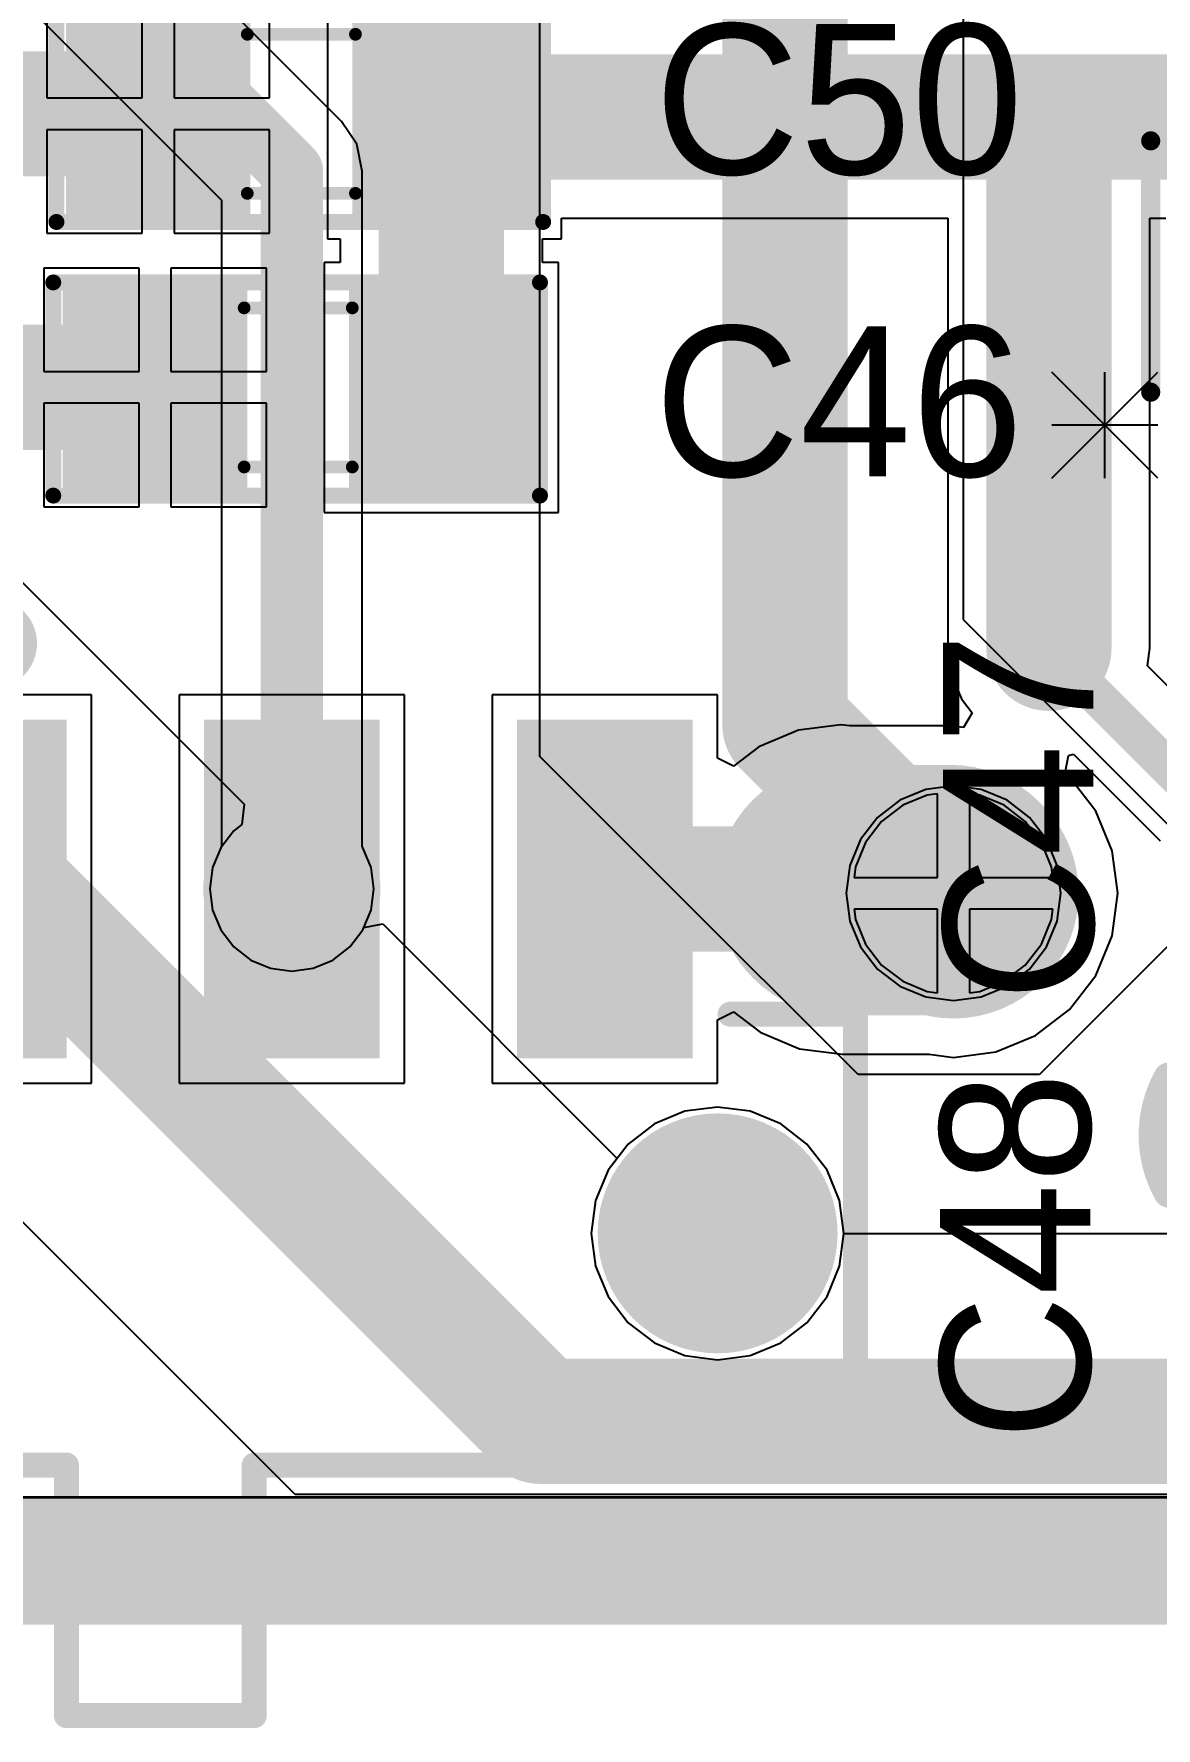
# Model space of a CAD drawing. Header units: millimetres. Extents: x -51 to 108, y 36 to 112.
# Drawn here: x 42.8 to 51.76, y 36.16 to 49.69 of the extents above; entities that cross this region are included whole.
import ezdxf

# ---------------------------------------------------------------- set-up
doc = ezdxf.new("R2010")
doc.units = ezdxf.units.MM
for name, color, linetype in [('BottomLayer', 5, 'Continuous'), ('BottomSolder', 6, 'Continuous'), ('InternalPlane1', 76, 'Continuous'), ('MidLayer1', 16, 'Continuous'), ('PadHoleLayer', 156, 'Continuous'), ('TopLayer', 1, 'Continuous'), ('TopOverlay', 2, 'Continuous'), ('TopSolder', 216, 'Continuous'), ('ViaHoleLayer', 16, 'Continuous')]:
    doc.layers.add(name, color=color, linetype=linetype)

# ---------------------------------------------------------------- blocks, each defined once
blk = doc.blocks.new('SM_0805_46')
at = {"layer": 'TopLayer'}
for points in [[(-1.778, -0.6985), (-0.508, -0.6985), (-1.778, 0.6985), (-0.508, 0.6985)], [(0.508, -0.6985), (1.778, -0.6985), (0.508, 0.6985), (1.778, 0.6985)]]:
    blk.add_solid(points, dxfattribs=at)
at = {"layer": 'TopOverlay'}
for points, const_width in [([(-1.9558, 0.8382), (1.9304, 0.8382)], 0.127), ([(-1.9558, -0.8635999999999999), (-1.9558, 0.8382)], 0.127), ([(1.9304, -0.8635999999999999), (1.9304, 0.8382)], 0.127), ([(-0.4318, 0.635), (0.4318, 0.635)], 0.1016), ([(-0.4318, -0.635), (0.4318, -0.635)], 0.1016), ([(-1.9558, -0.8635999999999999), (1.9304, -0.8635999999999999)], 0.127)]:
    blk.add_lwpolyline(points, dxfattribs=dict(at, const_width=const_width))
for points, const_width in [([(-1.98755, 0.8382, 1), (-1.92405, 0.8382, 1)], 0.0635), ([(-1.98755, 0.8382, 1), (-1.92405, 0.8382, 1)], 0.0635), ([(1.89865, 0.8382, 1), (1.96215, 0.8382, 1)], 0.0635), ([(1.89865, 0.8382, 1), (1.96215, 0.8382, 1)], 0.0635), ([(-0.4572, 0.635, 1), (-0.4064, 0.635, 1)], 0.0508), ([(0.4064, 0.635, 1), (0.4572, 0.635, 1)], 0.0508), ([(-0.4572, -0.635, 1), (-0.4064, -0.635, 1)], 0.0508), ([(0.4064, -0.635, 1), (0.4572, -0.635, 1)], 0.0508), ([(-1.98755, -0.8635999999999999, 1), (-1.92405, -0.8635999999999999, 1)], 0.0635), ([(-1.98755, -0.8635999999999999, 1), (-1.92405, -0.8635999999999999, 1)], 0.0635), ([(1.89865, -0.8635999999999999, 1), (1.96215, -0.8635999999999999, 1)], 0.0635), ([(1.89865, -0.8635999999999999, 1), (1.96215, -0.8635999999999999, 1)], 0.0635)]:
    blk.add_lwpolyline(points, format="xyb", close=True, dxfattribs=dict(at, const_width=const_width))
at = {"layer": 'TopSolder'}
for points in [[(-1.8796, -0.8000999999999999), (-0.4064, -0.8000999999999999), (-1.8796, 0.8000999999999999), (-0.4064, 0.8000999999999999)], [(0.4064, -0.8000999999999999), (1.8796, -0.8000999999999999), (0.4064, 0.8000999999999999), (1.8796, 0.8000999999999999)]]:
    blk.add_solid(points, dxfattribs=at)
blk = doc.blocks.new('SM_0805_50')
at = {"layer": 'TopLayer'}
for points in [[(-1.778, -0.6985), (-0.508, -0.6985), (-1.778, 0.6985), (-0.508, 0.6985)], [(0.508, -0.6985), (1.778, -0.6985), (0.508, 0.6985), (1.778, 0.6985)]]:
    blk.add_solid(points, dxfattribs=at)
at = {"layer": 'TopOverlay'}
for points, const_width in [([(-1.9558, 0.8382), (1.9304, 0.8382)], 0.127), ([(-1.9558, -0.8635999999999999), (-1.9558, 0.8382)], 0.127), ([(1.9304, -0.8635999999999999), (1.9304, 0.8382)], 0.127), ([(-0.4318, 0.635), (0.4318, 0.635)], 0.1016), ([(-0.4318, -0.635), (0.4318, -0.635)], 0.1016), ([(-1.9558, -0.8635999999999999), (1.9304, -0.8635999999999999)], 0.127)]:
    blk.add_lwpolyline(points, dxfattribs=dict(at, const_width=const_width))
for points, const_width in [([(-1.98755, 0.8382, 1), (-1.92405, 0.8382, 1)], 0.0635), ([(-1.98755, 0.8382, 1), (-1.92405, 0.8382, 1)], 0.0635), ([(1.89865, 0.8382, 1), (1.96215, 0.8382, 1)], 0.0635), ([(1.89865, 0.8382, 1), (1.96215, 0.8382, 1)], 0.0635), ([(-0.4572, 0.635, 1), (-0.4064, 0.635, 1)], 0.0508), ([(0.4064, 0.635, 1), (0.4572, 0.635, 1)], 0.0508), ([(-0.4572, -0.635, 1), (-0.4064, -0.635, 1)], 0.0508), ([(0.4064, -0.635, 1), (0.4572, -0.635, 1)], 0.0508), ([(-1.98755, -0.8635999999999999, 1), (-1.92405, -0.8635999999999999, 1)], 0.0635), ([(-1.98755, -0.8635999999999999, 1), (-1.92405, -0.8635999999999999, 1)], 0.0635), ([(1.89865, -0.8635999999999999, 1), (1.96215, -0.8635999999999999, 1)], 0.0635), ([(1.89865, -0.8635999999999999, 1), (1.96215, -0.8635999999999999, 1)], 0.0635)]:
    blk.add_lwpolyline(points, format="xyb", close=True, dxfattribs=dict(at, const_width=const_width))
at = {"layer": 'TopSolder'}
for points in [[(-1.8796, -0.8000999999999999), (-0.4064, -0.8000999999999999), (-1.8796, 0.8000999999999999), (-0.4064, 0.8000999999999999)], [(0.4064, -0.8000999999999999), (1.8796, -0.8000999999999999), (0.4064, 0.8000999999999999), (1.8796, 0.8000999999999999)]]:
    blk.add_solid(points, dxfattribs=at)
blk = doc.blocks.new('JS102011SAQN_93')
at = {"layer": 'BottomLayer', "const_width": 0.6999985999999999}
for points in [[(-3.75000012, -1.74999904, 1), (-3.05000152, -1.74999904, 1)], [(3.05000152, -1.74999904, 1), (3.75000012, -1.74999904, 1)]]:
    blk.add_lwpolyline(points, format="xyb", close=True, dxfattribs=at)
at = {"layer": 'BottomSolder', "const_width": 0.8015985999999999}
for points in [[(-3.80080012, -1.74999904, 1), (-2.99920152, -1.74999904, 1)], [(2.99920152, -1.74999904, 1), (3.80080012, -1.74999904, 1)]]:
    blk.add_lwpolyline(points, format="xyb", close=True, dxfattribs=at)
at = {"layer": 'InternalPlane1', "const_width": 0.9579991}
for points in [[(-3.87900164, -1.74999904, 1), (-2.921, -1.74999904, 1)], [(2.921, -1.74999904, 1), (3.87900164, -1.74999904, 1)]]:
    blk.add_lwpolyline(points, format="xyb", close=True, dxfattribs=at)
at = {"layer": 'MidLayer1', "const_width": 0.6999985999999999}
for points in [[(-3.75000012, -1.74999904, 1), (-3.05000152, -1.74999904, 1)], [(3.05000152, -1.74999904, 1), (3.75000012, -1.74999904, 1)]]:
    blk.add_lwpolyline(points, format="xyb", close=True, dxfattribs=at)
at = {"layer": 'PadHoleLayer', "const_width": 0.4499991}
for points in [[(-3.62500164, -1.74999904, 1), (-3.175, -1.74999904, 1)], [(3.175, -1.74999904, 1), (3.62500164, -1.74999904, 1)]]:
    blk.add_lwpolyline(points, format="xyb", close=True, dxfattribs=at)
at = {"layer": 'TopLayer', "const_width": 0.6999985999999999}
for points in [[(-3.75000012, -1.74999904, 1), (-3.05000152, -1.74999904, 1)], [(3.05000152, -1.74999904, 1), (3.75000012, -1.74999904, 1)]]:
    blk.add_lwpolyline(points, format="xyb", close=True, dxfattribs=at)
at = {"layer": 'TopLayer'}
for points in [[(-1.90000128, -0.2499995), (-1.90000128, 2.25000058), (-3.09999888, -0.2499995), (-3.09999888, 2.25000058)], [(0.5999987999999999, -0.2499995), (0.5999987999999999, 2.25000058), (-0.5999987999999999, -0.2499995), (-0.5999987999999999, 2.25000058)], [(3.09999888, -0.2499995), (3.09999888, 2.25000058), (1.90000128, -0.2499995), (1.90000128, 2.25000058)]]:
    blk.add_solid(points, dxfattribs=at)
at = {"layer": 'TopOverlay'}
for points, const_width in [([(-2.23484948, 2.95999916, 1), (-2.56314956, 2.95999916, 1)], 0.3999992), ([(-2.66314936, 2.95999916, 1), (-2.46314976, 2.95999916, 1)], 0.1999996), ([(-2.33484928, 2.95999916, 1), (-2.13484968, 2.95999916, 1)], 0.1999996), ([(-4.55000106, 0, 1), (-4.45000126, 0, 1)], 0.0999998), ([(-4.55000106, 0, 1), (-4.45000126, 0, 1)], 0.0999998), ([(-3.55000052, 0, 1), (-3.45000072, 0, 1)], 0.0999998), ([(3.45000072, 0, 1), (3.55000052, 0, 1)], 0.0999998), ([(4.45000126, 0, 1), (4.55000106, 0, 1)], 0.0999998), ([(4.45000126, 0, 1), (4.55000106, 0, 1)], 0.0999998), ([(-4.55000106, -3.60000042, 1), (-4.45000126, -3.60000042, 1)], 0.0999998), ([(-4.55000106, -3.60000042, 1), (-4.45000126, -3.60000042, 1)], 0.0999998), ([(-1.84999884, -3.60000042, 1), (-1.74999904, -3.60000042, 1)], 0.0999998), ([(-1.84999884, -3.60000042, 1), (-1.74999904, -3.60000042, 1)], 0.0999998), ([(-0.3499993, -3.60000042, 1), (-0.2499995, -3.60000042, 1)], 0.0999998), ([(-0.3499993, -3.60000042, 1), (-0.2499995, -3.60000042, 1)], 0.0999998), ([(4.45000126, -3.60000042, 1), (4.55000106, -3.60000042, 1)], 0.0999998), ([(4.45000126, -3.60000042, 1), (4.55000106, -3.60000042, 1)], 0.0999998), ([(-1.84999884, -5.59999896, 1), (-1.74999904, -5.59999896, 1)], 0.0999998), ([(-1.84999884, -5.59999896, 1), (-1.74999904, -5.59999896, 1)], 0.0999998), ([(-0.3499993, -5.59999896, 1), (-0.2499995, -5.59999896, 1)], 0.0999998), ([(-0.3499993, -5.59999896, 1), (-0.2499995, -5.59999896, 1)], 0.0999998)]:
    blk.add_lwpolyline(points, format="xyb", close=True, dxfattribs=dict(at, const_width=const_width))
at = {"layer": 'TopOverlay', "const_width": 0.1999996}
for points in [[(-4.50000116, 0), (-3.50000062, 0)], [(-4.50000116, -3.60000042), (-4.50000116, 0)], [(3.50000062, 0), (4.50000116, 0)], [(4.50000116, -3.60000042), (4.50000116, 0)], [(-4.50000116, -3.60000042), (-1.79999894, -3.60000042)], [(-1.79999894, -5.59999896), (-1.79999894, -3.60000042)], [(-0.2999994, -5.59999896), (-0.2999994, -3.60000042)], [(-0.2999994, -3.60000042), (4.50000116, -3.60000042)], [(-1.79999894, -5.59999896), (-0.2999994, -5.59999896)]]:
    blk.add_lwpolyline(points, dxfattribs=at)
at = {"layer": 'TopSolder', "const_width": 0.8015985999999999}
for points in [[(-3.80080012, -1.74999904, 1), (-2.99920152, -1.74999904, 1)], [(2.99920152, -1.74999904, 1), (3.80080012, -1.74999904, 1)]]:
    blk.add_lwpolyline(points, format="xyb", close=True, dxfattribs=at)
at = {"layer": 'TopSolder'}
for points in [[(-1.79840128, -0.3515995), (-1.79840128, 2.35160058), (-3.20159888, -0.3515995), (-3.20159888, 2.35160058)], [(0.7015988, -0.3515995), (0.7015988, 2.35160058), (-0.7015988, -0.3515995), (-0.7015988, 2.35160058)], [(3.20159888, -0.3515995), (3.20159888, 2.35160058), (1.79840128, -0.3515995), (1.79840128, 2.35160058)]]:
    blk.add_solid(points, dxfattribs=at)
blk = doc.blocks.new('DBV5_104')
at = {"layer": 'TopLayer'}
for points in [[(-1.8542, 0.67060064), (-0.381, 0.67060064), (-1.8542, 1.22940064), (-0.381, 1.22940064)], [(0.381, 0.67060064), (1.8542, 0.67060064), (0.381, 1.22940064), (1.8542, 1.22940064)], [(-1.8542, -0.2794), (-0.381, -0.2794), (-1.8542, 0.2794), (-0.381, 0.2794)], [(-1.8542, -1.22940064), (-0.381, -1.22940064), (-1.8542, -0.67060064), (-0.381, -0.67060064)], [(0.381, -1.22940064), (1.8542, -1.22940064), (0.381, -0.67060064), (1.8542, -0.67060064)]]:
    blk.add_solid(points, dxfattribs=at)
at = {"layer": 'TopOverlay'}
for p, q in [((-1.6891, 2.43979192), (-0.84270596, 1.59339788)), ((-1.6891, 1.59339788), (-0.84270596, 2.43979192)), ((-1.26590298, 1.59339788), (-1.26590298, 2.43979192)), ((-1.6891, 2.0165949), (-0.84270596, 2.0165949))]:
    blk.add_line(p, q, dxfattribs=at)
at = {"layer": 'TopOverlay', "const_width": 0.1524}
for points in [[(-1.0033, 1.651), (1.0033, 1.651)], [(1.0033, 0.33786064), (1.0033, -0.33786064)]]:
    blk.add_lwpolyline(points, dxfattribs=at)
at = {"layer": 'TopOverlay', "const_width": 0.0762}
for points in [[(-1.0414, 1.651, 1), (-0.9652, 1.651, 1)], [(0.9652, 1.651, 1), (1.0414, 1.651, 1)], [(0.9652, 0.33786064, 1), (1.0414, 0.33786064, 1)], [(0.9652, -0.33786064, 1), (1.0414, -0.33786064, 1)]]:
    blk.add_lwpolyline(points, format="xyb", close=True, dxfattribs=at)
at = {"layer": 'TopSolder'}
for points in [[(-1.8542, 0.67060064), (-0.381, 0.67060064), (-1.8542, 1.22940064), (-0.381, 1.22940064)], [(0.381, 0.67060064), (1.8542, 0.67060064), (0.381, 1.22940064), (1.8542, 1.22940064)], [(-1.8542, -0.2794), (-0.381, -0.2794), (-1.8542, 0.2794), (-0.381, 0.2794)], [(-1.8542, -1.22940064), (-0.381, -1.22940064), (-1.8542, -0.67060064), (-0.381, -0.67060064)], [(0.381, -1.22940064), (1.8542, -1.22940064), (0.381, -0.67060064), (1.8542, -0.67060064)]]:
    blk.add_solid(points, dxfattribs=at)

msp = doc.modelspace()

# ---------------------------------------------------------------- linework, layer by layer
at = {"layer": 'BottomLayer'}
for p, q in [((45.25292701999999, 48.98672702), (38.48297358, 55.75668046)), ((37.52567298, 55.12787298), (44.29562642, 48.35791954)), ((45.37448634, 48.80479952), (45.25292701999999, 48.98672702)), ((45.41717358, 48.5902), (45.37448634, 48.80479952)), ((45.41717358, 43.19612392), (45.41717358, 48.5902)), ((44.29562642, 48.35791954), (44.29562642, 43.19612392)), ((49.71093436, 43.56687248), (49.53337312, 43.43062688)), ((49.9177056, 43.65252127999999), (49.71093436, 43.56687248)), ((50.13959999999999, 43.68173382), (49.9177056, 43.65252127999999)), ((50.3614944, 43.65252127999999), (50.13959999999999, 43.68173382)), ((50.56826564, 43.56687248), (50.3614944, 43.65252127999999)), ((50.74582688, 43.43062688), (50.56826564, 43.56687248)), ((49.53337312, 43.43062688), (49.39712752, 43.25306564)), ((50.88207248, 43.25306564), (50.74582688, 43.43062688)), ((44.28862872, 43.18700532), (44.22313227999999, 43.02888524)), ((44.29562642, 43.19612392), (44.28862872, 43.18700532)), ((45.42417128, 43.18700532), (45.41717358, 43.19612392)), ((45.48966772, 43.02888524), (45.42417128, 43.18700532)), ((49.39712752, 43.25306564), (49.31147872, 43.0462944)), ((50.96772128, 43.0462944), (50.88207248, 43.25306564)), ((44.22313227999999, 43.02888524), (44.20079298, 42.85920054)), ((45.51200702, 42.85920054), (45.48966772, 43.02888524)), ((49.31147872, 43.0462944), (49.28226618, 42.8244)), ((50.99693382, 42.8244), (50.96772128, 43.0462944)), ((44.20079298, 42.85920054), (44.22313227999999, 42.68951584)), ((45.48966772, 42.68951584), (45.51200702, 42.85920054)), ((49.28226618, 42.8244), (49.31147872, 42.6025056)), ((50.96772128, 42.6025056), (50.99693382, 42.8244)), ((44.22313227999999, 42.68951584), (44.28862872, 42.53139576)), ((45.42417128, 42.53139576), (45.48966772, 42.68951584)), ((44.28862872, 42.53139576), (44.39281698, 42.39561751999999)), ((45.31998302, 42.39561751999999), (45.42417128, 42.53139576)), ((49.31147872, 42.6025056), (49.39712752, 42.39573436)), ((50.88207248, 42.39573436), (50.96772128, 42.6025056)), ((44.39281698, 42.39561751999999), (44.52859776, 42.29142926)), ((45.18420224, 42.29142926), (45.31998302, 42.39561751999999)), ((49.39712752, 42.39573436), (49.53337312, 42.21817312)), ((50.74582688, 42.21817312), (50.88207248, 42.39573436)), ((44.52859776, 42.29142926), (44.6867153, 42.22593282)), ((44.6867153, 42.22593282), (44.8564, 42.20359352)), ((44.8564, 42.20359352), (45.0260847, 42.22593282)), ((45.0260847, 42.22593282), (45.18420224, 42.29142926)), ((49.53337312, 42.21817312), (49.71093436, 42.08192752)), ((50.56826564, 42.08192752), (50.74582688, 42.21817312)), ((49.71093436, 42.08192752), (49.9177056, 41.99627872)), ((50.3614944, 41.99627872), (50.56826564, 42.08192752)), ((49.9177056, 41.99627872), (50.13959999999999, 41.96706618)), ((50.13959999999999, 41.96706618), (50.3614944, 41.99627872)), ((47.99534978, 41.0834586), (47.75208636, 40.9826968)), ((48.25640082, 41.11782734), (47.99534978, 41.0834586)), ((48.51745185999999, 41.0834586), (48.25640082, 41.11782734)), ((48.76071528, 40.9826968), (48.51745185999999, 41.0834586)), ((47.75208636, 40.9826968), (47.54319422, 40.82240755999999)), ((48.96960742, 40.82240755999999), (48.76071528, 40.9826968)), ((47.54319422, 40.82240755999999), (47.38290498, 40.61351287999999)), ((49.12989666, 40.61351287999999), (48.96960742, 40.82240755999999)), ((47.38290498, 40.61351287999999), (47.28214318, 40.370252)), ((49.23065846, 40.370252), (49.12989666, 40.61351287999999)), ((47.28214318, 40.370252), (47.24777444, 40.10920096)), ((49.2650272, 40.10920096), (49.23065846, 40.370252)), ((47.24777444, 40.10920096), (47.28214318, 39.84814992)), ((49.23065846, 39.84814992), (49.2650272, 40.10920096)), ((47.28214318, 39.84814992), (47.38290498, 39.60488904)), ((49.12989666, 39.60488904), (49.23065846, 39.84814992)), ((47.38290498, 39.60488904), (47.54319422, 39.39599436)), ((48.96960742, 39.39599436), (49.12989666, 39.60488904)), ((47.54319422, 39.39599436), (47.75208636, 39.23570512)), ((48.76071528, 39.23570512), (48.96960742, 39.39599436)), ((47.75208636, 39.23570512), (47.99534978, 39.13494332)), ((48.51745185999999, 39.13494332), (48.76071528, 39.23570512)), ((47.99534978, 39.13494332), (48.25640082, 39.10057458)), ((48.25640082, 39.10057458), (48.51745185999999, 39.13494332)), ((63.39365273999999, 37.9984), (37.81760534, 37.9984))]:
    msp.add_line(p, q, dxfattribs=at)
at = {"layer": 'BottomLayer', "const_width": 0.499999}
for points in [[(37.9222, 55.5244), (44.8564, 48.5902)], [(44.8564, 42.85920054), (44.8564, 48.5902)]]:
    msp.add_lwpolyline(points, dxfattribs=at)
at = {"layer": 'BottomLayer'}
for points, const_width in [([(44.73140152, 48.5902, 1), (44.98139848, 48.5902, 1)], 0.2499995), ([(44.73140152, 48.5902, 1), (44.98139848, 48.5902, 1)], 0.2499995), ([(49.86459928, 42.8244, 1), (50.41460072, 42.8244, 1)], 0.5499989), ([(44.68139908, 42.85920054, 1), (45.03140092, 42.85920054, 1)], 0.3499993), ([(44.73140152, 42.85920054, 1), (44.98139848, 42.85920054, 1)], 0.2499995)]:
    msp.add_lwpolyline(points, format="xyb", close=True, dxfattribs=dict(at, const_width=const_width))
at = {"layer": 'BottomSolder'}
for points, const_width in [([(49.81379928, 42.8244, 1), (50.46540072, 42.8244, 1)], 0.6515989), ([(44.63059908, 42.85920054, 1), (45.08220092, 42.85920054, 1)], 0.4515993)]:
    msp.add_lwpolyline(points, format="xyb", close=True, dxfattribs=dict(at, const_width=const_width))
at = {"layer": 'InternalPlane1'}
msp.add_line((66.93084404, 38.00287802), (37.18692588, 38.00287802), dxfattribs=at)
for points, const_width in [([(44.5024002, 42.85920054, 1), (45.2103998, 42.85920054, 1)], 0.7079996), ([(49.73560029999999, 42.8244, 1), (50.54359969999999, 42.8244, 1)], 0.8079993999999999), ([(51.79833176, 41.34729601999999, 1), (51.92533176, 41.34729601999999, 1)], 0.127), ([(51.79833176, 40.44070397999999, 1), (51.92533176, 40.44070397999999, 1)], 0.127)]:
    msp.add_lwpolyline(points, format="xyb", close=True, dxfattribs=dict(at, const_width=const_width))
at = {"layer": 'InternalPlane1', "const_width": 0.254}
msp.add_lwpolyline([(51.86183175999999, 40.44070397999999, -0.2586175843559133), (51.86183175999999, 41.34729601999999)], format="xyb", dxfattribs=at)
at = {"layer": 'InternalPlane1', "const_width": 1.016}
msp.add_lwpolyline([(37.18692588, 37.49241929999999), (103.7844, 37.49241929999999)], dxfattribs=at)
at = {"layer": 'MidLayer1'}
for p, q in [((46.83759999999999, 43.9166), (46.83759999999999, 50.74919999999999)), ((50.21579999999999, 50.038), (50.21579999999999, 45.0088)), ((41.8338, 46.1772), (44.47651252, 43.53448748)), ((50.21579999999999, 45.0088), (51.5112, 43.7134)), ((47.8536, 42.9006), (46.83759999999999, 43.9166)), ((51.5112, 43.7134), (51.8668, 43.3578)), ((49.92971472, 43.60770298), (49.73413218, 43.52668968)), ((50.0126, 43.61861482), (49.92971472, 43.60770298)), ((50.0126, 42.9514), (50.0126, 43.61861482)), ((50.34948528, 43.60770298), (50.2666, 43.61861482)), ((50.2666, 43.61861482), (50.2666, 42.9514)), ((50.54506782, 43.52668968), (50.34948528, 43.60770298)), ((44.47651252, 43.53448748), (44.45833628, 43.37305778)), ((49.73413218, 43.52668968), (49.56618229999999, 43.3978177)), ((50.71301769999999, 43.3978177), (50.54506782, 43.52668968)), ((44.39281698, 43.32278356), (44.28862872, 43.18700532)), ((44.45833628, 43.37305778), (44.39281698, 43.32278356)), ((49.56618229999999, 43.3978177), (49.43731031999999, 43.22986782)), ((50.84188967999999, 43.22986782), (50.71301769999999, 43.3978177)), ((44.28862872, 43.18700532), (44.22313227999999, 43.02888524)), ((49.43731031999999, 43.22986782), (49.35629702, 43.03428528)), ((50.92290298, 43.03428528), (50.84188967999999, 43.22986782)), ((44.22313227999999, 43.02888524), (44.20079298, 42.85920054)), ((49.35629702, 43.03428528), (49.34538517999999, 42.9514)), ((50.93381481999999, 42.9514), (50.92290298, 43.03428528)), ((49.37759999999999, 41.3766), (47.8536, 42.9006)), ((49.34538517999999, 42.9514), (50.0126, 42.9514)), ((50.2666, 42.9514), (50.93381481999999, 42.9514)), ((44.20079298, 42.85920054), (44.22313227999999, 42.68951584)), ((44.22313227999999, 42.68951584), (44.28862872, 42.53139576)), ((50.0126, 42.69739999999999), (49.34538517999999, 42.69739999999999)), ((49.34538517999999, 42.69739999999999), (49.35629702, 42.61451472)), ((49.35629702, 42.61451472), (49.43731031999999, 42.41893218)), ((50.0126, 42.03018518), (50.0126, 42.69739999999999)), ((50.93381481999999, 42.69739999999999), (50.2666, 42.69739999999999)), ((50.2666, 42.69739999999999), (50.2666, 42.03018518)), ((50.84188967999999, 42.41893218), (50.92290298, 42.61451472)), ((50.92290298, 42.61451472), (50.93381481999999, 42.69739999999999)), ((44.28862872, 42.53139576), (44.39281698, 42.39561751999999)), ((45.31998302, 42.39561751999999), (45.42417128, 42.53139576)), ((45.42417128, 42.53139576), (45.43243898, 42.55135508)), ((45.43243898, 42.55135508), (45.58224818, 42.58115182)), ((45.58224818, 42.58115182), (47.4554042, 40.7079958)), ((44.39281698, 42.39561751999999), (44.52859776, 42.29142926)), ((45.18420224, 42.29142926), (45.31998302, 42.39561751999999)), ((49.43731031999999, 42.41893218), (49.56618229999999, 42.2509823)), ((50.71301769999999, 42.2509823), (50.84188967999999, 42.41893218)), ((51.8668, 42.418), (50.82539999999999, 41.3766)), ((44.52859776, 42.29142926), (44.6867153, 42.22593282)), ((44.6867153, 42.22593282), (44.8564, 42.20359352)), ((44.8564, 42.20359352), (45.0260847, 42.22593282)), ((45.0260847, 42.22593282), (45.18420224, 42.29142926)), ((49.56618229999999, 42.2509823), (49.73413218, 42.12211032)), ((50.54506782, 42.12211032), (50.71301769999999, 42.2509823)), ((49.73413218, 42.12211032), (49.92971472, 42.04109702)), ((50.34948528, 42.04109702), (50.54506782, 42.12211032)), ((49.92971472, 42.04109702), (50.0126, 42.03018518)), ((50.2666, 42.03018518), (50.34948528, 42.04109702)), ((50.82539999999999, 41.3766), (49.37759999999999, 41.3766)), ((47.38290498, 40.61351287999999), (47.28214318, 40.370252)), ((47.4554042, 40.7079958), (47.38290498, 40.61351287999999)), ((44.8818, 38.0238), (42.35662852, 40.54897148)), ((47.28214318, 40.370252), (47.24777444, 40.10920096)), ((47.24777444, 40.10920096), (47.28214318, 39.84814992)), ((49.23065846, 39.84814992), (49.2650272, 40.10920096)), ((49.2650272, 40.10920096), (52.35311856, 40.10920096)), ((47.28214318, 39.84814992), (47.38290498, 39.60488904)), ((49.12989666, 39.60488904), (49.23065846, 39.84814992)), ((47.38290498, 39.60488904), (47.54319422, 39.39599436)), ((48.96960742, 39.39599436), (49.12989666, 39.60488904)), ((47.54319422, 39.39599436), (47.75208636, 39.23570512)), ((48.76071528, 39.23570512), (48.96960742, 39.39599436)), ((47.75208636, 39.23570512), (47.99534978, 39.13494332)), ((48.51745185999999, 39.13494332), (48.76071528, 39.23570512)), ((47.99534978, 39.13494332), (48.25640082, 39.10057458)), ((48.25640082, 39.10057458), (48.51745185999999, 39.13494332)), ((57.76776864, 38.02379746), (44.8818, 38.0238))]:
    msp.add_line(p, q, dxfattribs=at)
at = {"layer": 'MidLayer1', "const_width": 1.00000054}
for points in [[(48.7934, 44.1706), (48.7934, 52.90819999999999)], [(37.465, 47.9806), (46.83640112, 38.60919888)], [(48.7934, 44.1706), (50.13959999999999, 42.8244)], [(46.83640112, 38.60919888), (56.28759888, 38.60919888)]]:
    msp.add_lwpolyline(points, dxfattribs=at)
at = {"layer": 'MidLayer1'}
for points, const_width in [([(48.5434005, 44.1706, 1), (49.0433995, 44.1706, 1)], 0.499999), ([(48.5434005, 44.1706, 1), (49.0433995, 44.1706, 1)], 0.499999), ([(49.86459928, 42.8244, 1), (50.41460072, 42.8244, 1)], 0.5499989), ([(49.8896005, 42.8244, 1), (50.3895995, 42.8244, 1)], 0.499999), ([(44.68139908, 42.85920054, 1), (45.03140092, 42.85920054, 1)], 0.3499993), ([(46.58640162, 38.60919888, 1), (47.08640062, 38.60919888, 1)], 0.499999), ([(46.58640162, 38.60919888, 1), (47.08640062, 38.60919888, 1)], 0.499999)]:
    msp.add_lwpolyline(points, format="xyb", close=True, dxfattribs=dict(at, const_width=const_width))
at = {"layer": 'TopLayer'}
for p, q in [((42.9006, 49.9999), (42.9006, 49.1744)), ((43.6626, 49.1744), (43.6626, 49.9999)), ((43.9166, 49.9999), (43.9166, 49.1744)), ((44.6786, 49.1744), (44.6786, 49.9999)), ((45.1406006, 50.0458994), (45.1406006, 48.0489006)), ((42.9006, 49.1744), (43.6626, 49.1744)), ((43.9166, 49.1744), (44.6786, 49.1744)), ((43.6626, 48.9204), (42.9006, 48.9204)), ((42.9006, 48.9204), (42.9006, 48.0949)), ((43.6626, 48.0949), (43.6626, 48.9204)), ((44.6786, 48.9204), (43.9166, 48.9204)), ((43.9166, 48.9204), (43.9166, 48.0949)), ((44.6786, 48.0949), (44.6786, 48.9204)), ((47.0105994, 48.0489006), (47.0105994, 48.21509787999999)), ((47.0105994, 48.21509787999999), (50.09469788, 48.21509787999999)), ((50.09469788, 48.21509787999999), (50.09469788, 44.7802)), ((51.70850212, 44.7802), (51.70850212, 48.21509787999999)), ((51.70850212, 48.21509787999999), (51.83599996, 48.21509787999999)), ((42.9006, 48.0949), (43.6626, 48.0949)), ((43.9166, 48.0949), (44.6786, 48.0949)), ((45.1406006, 48.0489006), (45.24329788, 48.0489006)), ((45.24329788, 48.0489006), (45.24329788, 47.8614994)), ((46.85710212, 47.8614994), (46.85710212, 48.0489006)), ((46.85710212, 48.0489006), (47.0105994, 48.0489006)), ((43.6372, 47.8155), (42.8752, 47.8155)), ((42.8752, 47.8155), (42.8752, 46.98999999999999)), ((43.6372, 46.98999999999999), (43.6372, 47.8155)), ((44.6532, 47.8155), (43.8912, 47.8155)), ((43.8912, 47.8155), (43.8912, 46.98999999999999)), ((44.6532, 46.98999999999999), (44.6532, 47.8155)), ((45.24329788, 47.8614994), (45.11520059999999, 47.8614994)), ((45.11520059999999, 47.8614994), (45.11520059999999, 45.8645006)), ((46.9851994, 47.8614994), (46.85710212, 47.8614994)), ((46.9851994, 45.8645006), (46.9851994, 47.8614994)), ((42.8752, 46.98999999999999), (43.6372, 46.98999999999999)), ((43.8912, 46.98999999999999), (44.6532, 46.98999999999999)), ((43.6372, 46.736), (42.8752, 46.736)), ((42.8752, 46.736), (42.8752, 45.9105)), ((43.6372, 45.9105), (43.6372, 46.736)), ((44.6532, 46.736), (43.8912, 46.736)), ((43.8912, 46.736), (43.8912, 45.9105)), ((44.6532, 45.9105), (44.6532, 46.736)), ((42.8752, 45.9105), (43.6372, 45.9105)), ((43.8912, 45.9105), (44.6532, 45.9105)), ((45.11520059999999, 45.8645006), (46.9851994, 45.8645006)), ((50.09469788, 44.7802), (50.12219338, 44.57135865999999)), ((51.69011506, 44.64054826), (51.70850212, 44.7802)), ((52.32224739999999, 44.00841592), (51.69011506, 44.64054826)), ((50.12219338, 44.57135865999999), (50.20280282, 44.37674894)), ((43.25639812, 44.40919998), (41.45640172, 44.40919998)), ((43.25639812, 41.3092011), (43.25639812, 44.40919998)), ((45.7563982, 44.40919998), (43.95640179999999, 44.40919998)), ((43.95640179999999, 44.40919998), (43.95640179999999, 41.3092011)), ((45.7563982, 41.3092011), (45.7563982, 44.40919998)), ((48.25639828, 44.40919998), (46.45640187999999, 44.40919998)), ((46.45640187999999, 44.40919998), (46.45640187999999, 41.3092011)), ((48.25639828, 43.90223122), (48.25639828, 44.40919998)), ((50.20280282, 44.37674894), (50.28756008, 44.26629196)), ((50.28756008, 44.26629196), (50.21882768, 44.14724469999999)), ((48.90183005999999, 44.12573852), (48.5855899, 43.99474564)), ((49.24119946, 44.17041966), (48.90183005999999, 44.12573852)), ((49.31261918, 44.16101657999999), (49.24119946, 44.17041966)), ((50.11417968, 44.16101657999999), (49.31261918, 44.16101657999999)), ((50.1142, 44.16101912), (50.11417968, 44.16101657999999)), ((50.21882768, 44.14724469999999), (50.1142, 44.16101912)), ((48.5855899, 43.99474564), (48.38339827999999, 43.83960244)), ((48.38339827999999, 43.83960244), (48.25639828, 43.90223122)), ((51.03141178, 43.78461398), (51.05903682, 43.92349609999999)), ((51.05903682, 43.92349609999999), (51.09878782, 43.93414886)), ((51.09878782, 43.93414886), (51.7906, 43.24233668)), ((51.04137111999999, 43.77697112), (51.03141178, 43.78461398)), ((51.06677112, 43.75157111999999), (51.04137111999999, 43.77697112)), ((51.2751451, 43.48000956), (51.06677112, 43.75157111999999)), ((51.40613798, 43.16376686), (51.2751451, 43.48000956)), ((51.45081657999999, 42.8244), (51.40613798, 43.16376686)), ((51.40613798, 42.48503314), (51.45081657999999, 42.8244)), ((51.2751451, 42.16879044), (51.40613798, 42.48503314)), ((51.06677112, 41.89722888), (51.2751451, 42.16879044)), ((48.25639828, 41.81398292), (48.38339827999999, 41.8766117)), ((48.25639828, 41.3092011), (48.25639828, 41.81398292)), ((48.38339827999999, 41.8766117), (48.59499044, 41.71425236)), ((50.79520956, 41.6888549), (51.06677112, 41.89722888)), ((48.59499044, 41.71425236), (48.9112306, 41.58326202)), ((50.47896686, 41.55786201999999), (50.79520956, 41.6888549)), ((48.9112306, 41.58326202), (49.2506, 41.53858088)), ((49.2506, 41.53858088), (49.25062032, 41.53858341999999)), ((49.25062032, 41.53858341999999), (49.94666922, 41.53858341999999)), ((49.94666922, 41.53858341999999), (50.13959999999999, 41.51318342)), ((50.13959999999999, 41.51318342), (50.47896686, 41.55786201999999)), ((41.45640172, 41.3092011), (43.25639812, 41.3092011)), ((43.95640179999999, 41.3092011), (45.7563982, 41.3092011)), ((46.45640187999999, 41.3092011), (48.25639828, 41.3092011)), ((47.99534978, 41.0834586), (47.75208636, 40.9826968)), ((48.25640082, 41.11782734), (47.99534978, 41.0834586)), ((48.51745185999999, 41.0834586), (48.25640082, 41.11782734)), ((48.76071528, 40.9826968), (48.51745185999999, 41.0834586)), ((47.75208636, 40.9826968), (47.54319422, 40.82240755999999)), ((48.96960742, 40.82240755999999), (48.76071528, 40.9826968)), ((47.54319422, 40.82240755999999), (47.38290498, 40.61351287999999)), ((49.12989666, 40.61351287999999), (48.96960742, 40.82240755999999)), ((47.38290498, 40.61351287999999), (47.28214318, 40.370252)), ((49.23065846, 40.370252), (49.12989666, 40.61351287999999)), ((47.28214318, 40.370252), (47.24777444, 40.10920096)), ((49.2650272, 40.10920096), (49.23065846, 40.370252)), ((47.24777444, 40.10920096), (47.28214318, 39.84814992)), ((49.23065846, 39.84814992), (49.2650272, 40.10920096)), ((47.28214318, 39.84814992), (47.38290498, 39.60488904)), ((49.12989666, 39.60488904), (49.23065846, 39.84814992)), ((47.38290498, 39.60488904), (47.54319422, 39.39599436)), ((48.96960742, 39.39599436), (49.12989666, 39.60488904)), ((47.54319422, 39.39599436), (47.75208636, 39.23570512)), ((48.76071528, 39.23570512), (48.96960742, 39.39599436)), ((47.75208636, 39.23570512), (47.99534978, 39.13494332)), ((48.51745185999999, 39.13494332), (48.76071528, 39.23570512)), ((47.99534978, 39.13494332), (48.25640082, 39.10057458)), ((48.25640082, 39.10057458), (48.51745185999999, 39.13494332)), ((63.25177849999999, 37.9984), (37.81760534, 37.9984))]:
    msp.add_line(p, q, dxfattribs=at)
for points, const_width in [([(42.08779999999999, 49.0474), (43.7896, 49.0474)], 1.00000054), ([(46.0502, 49.022), (51.0794, 49.022)], 1.00000054), ([(46.0502, 46.863), (46.0502, 49.022)], 1.00000054), ([(50.90159999999999, 48.8442), (51.0794, 49.022)], 1.00000054), ([(51.0794, 49.022), (52.1208, 49.022)], 1.00000054), ([(50.90159999999999, 44.7802), (50.90159999999999, 48.8442)], 1.00000054), ([(42.2148, 46.863), (43.7642, 46.863)], 1.00000054), ([(50.90159999999999, 44.7802), (52.13219952, 43.54960048)], 0.2999994), ([(49.24119946, 42.85920054), (49.2506, 42.84979999999999)], 2.00000108), ([(49.2506, 42.84979999999999), (50.1142, 42.84979999999999)], 2.00000108), ([(50.1142, 42.84979999999999), (50.13959999999999, 42.8244)], 2.00000108), ([(47.35640008, 42.85920054), (49.24119946, 42.85920054)], 1.00000054)]:
    msp.add_lwpolyline(points, dxfattribs=dict(at, const_width=const_width))
for points, const_width in [([(43.5396005, 49.0474, 1), (44.03959949999999, 49.0474, 1)], 0.499999), ([(45.8002005, 49.022, 1), (46.3001995, 49.022, 1)], 0.499999), ([(45.8002005, 49.022, 1), (46.3001995, 49.022, 1)], 0.499999), ([(50.8294005, 49.022, 1), (51.32939949999999, 49.022, 1)], 0.499999), ([(50.8294005, 49.022, 1), (51.32939949999999, 49.022, 1)], 0.499999), ([(50.8294005, 49.022, 1), (51.32939949999999, 49.022, 1)], 0.499999), ([(51.87080049999999, 49.022, 1), (52.3707995, 49.022, 1)], 0.499999), ([(50.6516005, 48.8442, 1), (51.1515995, 48.8442, 1)], 0.499999), ([(50.6516005, 48.8442, 1), (51.1515995, 48.8442, 1)], 0.499999), ([(43.51420049999999, 46.863, 1), (44.0141995, 46.863, 1)], 0.499999), ([(45.8002005, 46.863, 1), (46.3001995, 46.863, 1)], 0.499999), ([(50.6516005, 44.7802, 1), (51.1515995, 44.7802, 1)], 0.499999), ([(50.82660142, 44.7802, 1), (50.97659857999999, 44.7802, 1)], 0.1499997), ([(48.74120045999999, 42.85920054, 1), (49.74119846, 42.85920054, 1)], 1.00000054), ([(48.750601, 42.84979999999999, 1), (49.75059899999999, 42.84979999999999, 1)], 1.00000054), ([(48.750601, 42.84979999999999, 1), (49.75059899999999, 42.84979999999999, 1)], 1.00000054), ([(49.61420099999999, 42.84979999999999, 1), (50.614199, 42.84979999999999, 1)], 1.00000054), ([(49.61420099999999, 42.84979999999999, 1), (50.614199, 42.84979999999999, 1)], 1.00000054), ([(49.639601, 42.8244, 1), (50.639599, 42.8244, 1)], 1.00000054), ([(47.10640058, 42.85920054, 1), (47.60639957999999, 42.85920054, 1)], 0.499999), ([(48.99119996, 42.85920054, 1), (49.49119896, 42.85920054, 1)], 0.499999), ([(49.86459928, 42.8244, 1), (50.41460072, 42.8244, 1)], 0.5499989), ([(44.68139908, 42.85920054, 1), (45.03140092, 42.85920054, 1)], 0.3499993)]:
    msp.add_lwpolyline(points, format="xyb", close=True, dxfattribs=dict(at, const_width=const_width))
at = {"layer": 'TopOverlay', "const_width": 0.2999994}
msp.add_lwpolyline([(37.1348, 37.6428), (103.7844, 37.6428)], dxfattribs=at)
at = {"layer": 'TopSolder'}
for points, const_width in [([(49.81379928, 42.8244, 1), (50.46540072, 42.8244, 1)], 0.6515989), ([(44.63059908, 42.85920054, 1), (45.08220092, 42.85920054, 1)], 0.4515993)]:
    msp.add_lwpolyline(points, format="xyb", close=True, dxfattribs=dict(at, const_width=const_width))
at = {"layer": 'ViaHoleLayer'}
for points, const_width in [([(44.75640019999999, 42.85920054, 1), (44.9563998, 42.85920054, 1)], 0.1999996), ([(49.9896003, 42.8244, 1), (50.2895997, 42.8244, 1)], 0.2999994)]:
    msp.add_lwpolyline(points, format="xyb", close=True, dxfattribs=dict(at, const_width=const_width))

# ---------------------------------------------------------------- block references
for name, p, rotation in [('SM_0805_50', (44.9326, 49.0474), 360), ('DBV5_104', (53.36539999999999, 47.8282), 90), ('SM_0805_46', (44.9072, 46.863), 360)]:
    msp.add_blockref(name, p, dxfattribs=dict(rotation=rotation))
msp.add_blockref('JS102011SAQN_93', (44.8564, 41.85919999999999))

# ---------------------------------------------------------------- texts
at = {"layer": 'TopOverlay'}
for s, p in [('C50', (47.752, 48.5648)), ('C46', (47.752, 46.15179999999999))]:
    msp.add_text(s, height=1.20000014, dxfattribs=at).set_placement(p)
for s, p in [('C47', (51.2572, 41.9608)), ('C48', (51.2318, 38.4556))]:
    msp.add_text(s, height=1.20000014, rotation=90, dxfattribs=at).set_placement(p)

doc.saveas('drawing.dxf')
